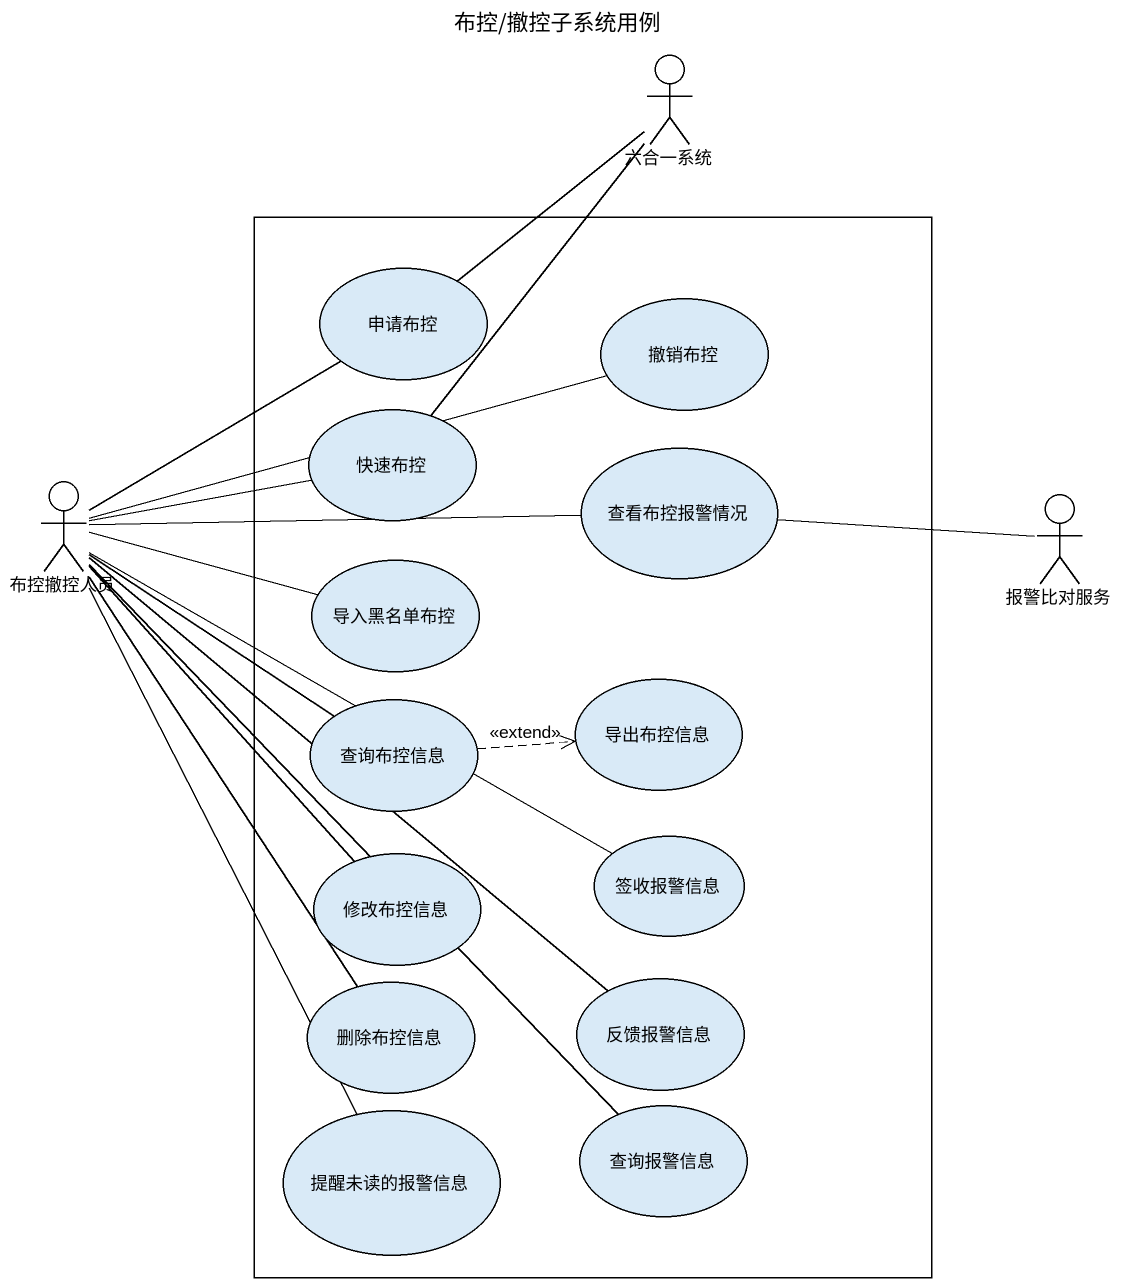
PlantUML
@startuml
title 布控/撤控子系统用例
actor 六合一系统
rectangle " " as rectangle1 {
  usecase 申请布控
  usecase 撤销布控
  usecase 快速布控
  usecase 查看布控报警情况
  usecase 导入黑名单布控
  usecase 查询布控信息
  usecase 导出布控信息
  usecase 修改布控信息
  usecase 签收报警信息
  usecase 删除布控信息
  usecase 反馈报警信息
  usecase 提醒未读的报警信息
  usecase 查询报警信息
}
actor 布控撤控人员
actor 报警比对服务
六合一系统 -- 申请布控
六合一系统 -- 快速布控
布控撤控人员 -up- 申请布控
布控撤控人员 -right- 撤销布控
布控撤控人员 -right- 快速布控
布控撤控人员 -right- 查看布控报警情况
布控撤控人员 -right- 导入黑名单布控
布控撤控人员 -- 查询布控信息
布控撤控人员 -- 修改布控信息
布控撤控人员 -right- 签收报警信息
布控撤控人员 -- 删除布控信息
布控撤控人员 -- 反馈报警信息
布控撤控人员 -- 提醒未读的报警信息
布控撤控人员 -- 查询报警信息
报警比对服务 -left- 查看布控报警情况
查询布控信息 .right.> 导出布控信息 : <<extend>>
@enduml
